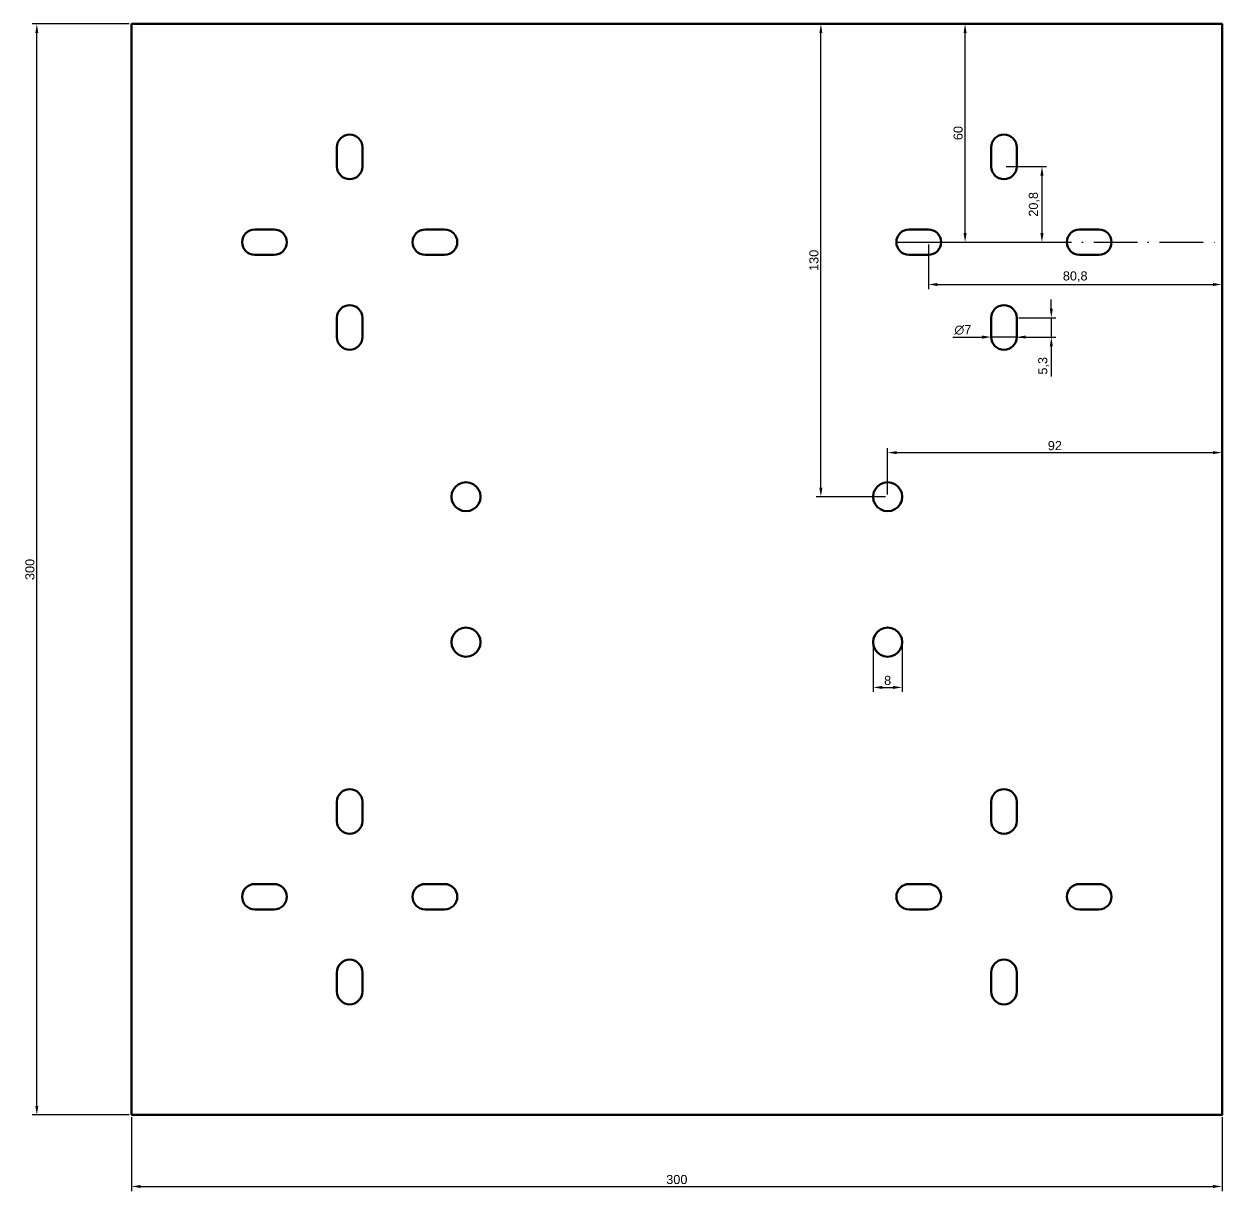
# Model space of a CAD drawing. Header units: millimetres. Extents: x 25 to 2355, y -27 to 1078.
# Drawn here: x 1332.4 to 1662, y 500.3 to 821.2 of the extents above; entities that cross this region are included whole.
import ezdxf

# ---------------------------------------------------------------- set-up
doc = ezdxf.new("R2010")
doc.units = ezdxf.units.MM
doc.linetypes.add('ACAD_ISO10W100', pattern=[18, 12, -3, 0, -3])
doc.layers.get('0').update_dxf_attribs({"lineweight": 50})
doc.layers.add('标注', color=2, linetype='Continuous')
doc.layers.add('辅助线', color=3, linetype='ACAD_ISO10W100')
doc.styles.get("Standard").update_dxf_attribs({"font": 'arial.ttf'})
doc.dimstyles.new('ISO-25', dxfattribs={"dimtxt": 2.5, "dimasz": 2.5, "dimexe": 1.25, "dimexo": 0.625, "dimtad": 1, "dimtxsty": 'Standard', "dimcen": 2.5, "dimadec": 0, "dimazin": 0, "dimtfac": 1, "dimtmove": 0, "dimatfit": 3, "dimfxl": 1, "dimarcsym": 0})

# ---------------------------------------------------------------- blocks, each defined once
blk = doc.blocks.new('*D104')
at = {"layer": 'Defpoints', "color": 0, "transparency": 16777216}
for p in [(1566.04, 651.23), (1574.04, 651.23), (1574.04, 638.79)]:
    blk.add_point(p, dxfattribs=at)
at = {"layer": '标注', "color": 0, "lineweight": -2, "transparency": 16777216}
for p, q in [((1566.04, 650.61), (1566.04, 637.54)), ((1574.04, 650.61), (1574.04, 637.54)), ((1568.54, 638.79), (1571.54, 638.79))]:
    blk.add_line(p, q, dxfattribs=at)
at = {"layer": '标注', "color": 0, "transparency": 16777216}
for points in [[(1568.54, 639.21), (1568.54, 638.38), (1566.04, 638.79)], [(1571.54, 639.21), (1571.54, 638.38), (1574.04, 638.79)]]:
    blk.add_solid(points, dxfattribs=at)
at = {"layer": '标注', "color": 0, "transparency": 16777216, "insert": (1570.04, 640.7), "char_height": 2.5, "attachment_point": 5}
blk.add_mtext('8', dxfattribs=at)
blk = doc.blocks.new('*D105')
at = {"layer": 'Defpoints', "color": 0, "transparency": 16777216}
for p in [(1605.54, 740.43), (1605.54, 735.13), (1615.07, 735.13)]:
    blk.add_point(p, dxfattribs=at)
at = {"layer": '标注', "color": 0, "lineweight": -2, "transparency": 16777216}
for p, q in [((1615.07, 742.93), (1615.07, 745.43)), ((1606.16, 740.43), (1616.32, 740.43)), ((1615.07, 740.43), (1615.07, 735.13)), ((1606.16, 735.13), (1616.32, 735.13)), ((1615.07, 732.63), (1615.07, 724.33))]:
    blk.add_line(p, q, dxfattribs=at)
at = {"layer": '标注', "color": 0, "transparency": 16777216}
for points in [[(1614.65, 742.93), (1615.48, 742.93), (1615.07, 740.43)], [(1614.65, 732.63), (1615.48, 732.63), (1615.07, 735.13)]]:
    blk.add_solid(points, dxfattribs=at)
at = {"layer": '标注', "color": 0, "transparency": 16777216, "insert": (1612.94, 727.23), "char_height": 2.5, "attachment_point": 5, "rotation": 90}
blk.add_mtext('5,3', dxfattribs=at)
blk = doc.blocks.new('*D106')
at = {"layer": 'Defpoints', "color": 0, "transparency": 16777216}
for p in [(1598.54, 735.13), (1605.54, 735.13)]:
    blk.add_point(p, dxfattribs=at)
at = {"layer": '标注', "color": 0, "lineweight": -2, "transparency": 16777216}
for p, q in [((1587.93, 735.12), (1596.04, 735.13)), ((1605.54, 735.13), (1598.54, 735.13)), ((1608.04, 735.14), (1610.54, 735.14))]:
    blk.add_line(p, q, dxfattribs=at)
at = {"layer": '标注', "color": 0, "transparency": 16777216}
for points in [[(1596.03, 735.55), (1596.04, 734.71), (1598.54, 735.13)], [(1608.03, 735.55), (1608.04, 734.72), (1605.54, 735.13)]]:
    blk.add_solid(points, dxfattribs=at)
at = {"layer": '标注', "color": 0, "transparency": 16777216, "insert": (1590.73, 737.1), "char_height": 2.5, "attachment_point": 5, "rotation": 0.0328}
blk.add_mtext('∅7', dxfattribs=at)
blk = doc.blocks.new('*D107')
at = {"layer": 'Defpoints', "color": 0, "transparency": 16777216}
for p in [(1581.24, 821.23), (1591.34, 821.23), (1581.24, 761.23)]:
    blk.add_point(p, dxfattribs=at)
at = {"layer": '标注', "color": 0, "lineweight": -2, "transparency": 16777216}
for p, q in [((1581.86, 821.23), (1592.59, 821.23)), ((1591.34, 763.73), (1591.34, 818.73)), ((1581.86, 761.23), (1592.59, 761.23))]:
    blk.add_line(p, q, dxfattribs=at)
at = {"layer": '标注', "color": 0, "transparency": 16777216}
for points in [[(1590.93, 818.73), (1591.76, 818.73), (1591.34, 821.23)], [(1590.93, 763.73), (1591.76, 763.73), (1591.34, 761.23)]]:
    blk.add_solid(points, dxfattribs=at)
at = {"layer": '标注', "color": 0, "transparency": 16777216, "insert": (1589.44, 791.23), "char_height": 2.5, "attachment_point": 5, "rotation": 90}
blk.add_mtext('60', dxfattribs=at)
blk = doc.blocks.new('*D108')
at = {"layer": 'Defpoints', "color": 0, "transparency": 16777216}
for p in [(1581.24, 761.23), (1662.04, 761.23), (1662.04, 749.59)]:
    blk.add_point(p, dxfattribs=at)
at = {"layer": '标注', "color": 0, "lineweight": -2, "transparency": 16777216}
for p, q in [((1581.24, 760.61), (1581.24, 748.34)), ((1662.04, 760.61), (1662.04, 748.34)), ((1583.74, 749.59), (1659.54, 749.59))]:
    blk.add_line(p, q, dxfattribs=at)
at = {"layer": '标注', "color": 0, "transparency": 16777216}
for points in [[(1583.74, 750.01), (1583.74, 749.17), (1581.24, 749.59)], [(1659.54, 750.01), (1659.54, 749.17), (1662.04, 749.59)]]:
    blk.add_solid(points, dxfattribs=at)
at = {"layer": '标注', "color": 0, "transparency": 16777216, "insert": (1621.64, 751.72), "char_height": 2.5, "attachment_point": 5}
blk.add_mtext('80,8', dxfattribs=at)
blk = doc.blocks.new('*D109')
at = {"layer": 'Defpoints', "color": 0, "transparency": 16777216}
for p in [(1662.04, 703.37), (1570.04, 691.23), (1662.04, 691.23)]:
    blk.add_point(p, dxfattribs=at)
at = {"layer": '标注', "color": 0, "lineweight": -2, "transparency": 16777216}
for p, q in [((1570.04, 691.86), (1570.04, 704.62)), ((1572.54, 703.37), (1659.54, 703.37)), ((1662.04, 691.86), (1662.04, 704.62))]:
    blk.add_line(p, q, dxfattribs=at)
at = {"layer": '标注', "color": 0, "transparency": 16777216}
for points in [[(1572.54, 703.78), (1572.54, 702.95), (1570.04, 703.37)], [(1659.54, 703.78), (1659.54, 702.95), (1662.04, 703.37)]]:
    blk.add_solid(points, dxfattribs=at)
at = {"layer": '标注', "color": 0, "transparency": 16777216, "insert": (1616.04, 705.27), "char_height": 2.5, "attachment_point": 5}
blk.add_mtext('92', dxfattribs=at)
blk = doc.blocks.new('*D110')
at = {"layer": 'Defpoints', "color": 0, "transparency": 16777216}
for p in [(1551.67, 821.23), (1570.04, 821.23), (1570.04, 691.23)]:
    blk.add_point(p, dxfattribs=at)
at = {"layer": '标注', "color": 0, "lineweight": -2, "transparency": 16777216}
for p, q in [((1569.41, 821.23), (1550.42, 821.23)), ((1551.67, 693.73), (1551.67, 818.73)), ((1569.41, 691.23), (1550.42, 691.23))]:
    blk.add_line(p, q, dxfattribs=at)
at = {"layer": '标注', "color": 0, "transparency": 16777216}
for points in [[(1551.25, 818.73), (1552.09, 818.73), (1551.67, 821.23)], [(1551.25, 693.73), (1552.09, 693.73), (1551.67, 691.23)]]:
    blk.add_solid(points, dxfattribs=at)
at = {"layer": '标注', "color": 0, "transparency": 16777216, "insert": (1549.77, 756.23), "char_height": 2.5, "attachment_point": 5, "rotation": 90}
blk.add_mtext('130', dxfattribs=at)
blk = doc.blocks.new('*D111')
at = {"layer": 'Defpoints', "color": 0, "transparency": 16777216}
for p in [(1362.04, 521.23), (1662.04, 521.23), (1662.04, 501.56)]:
    blk.add_point(p, dxfattribs=at)
at = {"layer": '标注', "color": 0, "lineweight": -2, "transparency": 16777216}
for p, q in [((1362.04, 520.61), (1362.04, 500.31)), ((1662.04, 520.61), (1662.04, 500.31)), ((1364.54, 501.56), (1659.54, 501.56))]:
    blk.add_line(p, q, dxfattribs=at)
at = {"layer": '标注', "color": 0, "transparency": 16777216}
for points in [[(1364.54, 501.98), (1364.54, 501.14), (1362.04, 501.56)], [(1659.54, 501.98), (1659.54, 501.14), (1662.04, 501.56)]]:
    blk.add_solid(points, dxfattribs=at)
at = {"layer": '标注', "color": 0, "transparency": 16777216, "insert": (1512.04, 503.46), "char_height": 2.5, "attachment_point": 5}
blk.add_mtext('300', dxfattribs=at)
blk = doc.blocks.new('*D112')
at = {"layer": 'Defpoints', "color": 0, "transparency": 16777216}
for p in [(1335.97, 821.23), (1362.04, 821.23), (1362.04, 521.23)]:
    blk.add_point(p, dxfattribs=at)
at = {"layer": '标注', "color": 0, "lineweight": -2, "transparency": 16777216}
for p, q in [((1361.41, 821.23), (1334.72, 821.23)), ((1335.97, 523.73), (1335.97, 818.73)), ((1361.41, 521.23), (1334.72, 521.23))]:
    blk.add_line(p, q, dxfattribs=at)
at = {"layer": '标注', "color": 0, "transparency": 16777216}
for points in [[(1335.55, 818.73), (1336.39, 818.73), (1335.97, 821.23)], [(1335.55, 523.73), (1336.39, 523.73), (1335.97, 521.23)]]:
    blk.add_solid(points, dxfattribs=at)
at = {"layer": '标注', "color": 0, "transparency": 16777216, "insert": (1334.07, 671.23), "char_height": 2.5, "attachment_point": 5, "rotation": 90}
blk.add_mtext('300', dxfattribs=at)
blk = doc.blocks.new('*D114')
at = {"layer": 'Defpoints', "color": 0, "transparency": 16777216}
for p in [(1602.04, 782.03), (1602.04, 761.23), (1612.49, 761.23)]:
    blk.add_point(p, dxfattribs=at)
at = {"layer": '标注', "color": 0, "lineweight": -2, "transparency": 16777216}
for p, q in [((1602.66, 782.03), (1613.74, 782.03)), ((1612.49, 779.53), (1612.49, 763.73)), ((1602.66, 761.23), (1613.74, 761.23))]:
    blk.add_line(p, q, dxfattribs=at)
at = {"layer": '标注', "color": 0, "transparency": 16777216}
for points in [[(1612.07, 779.53), (1612.91, 779.53), (1612.49, 782.03)], [(1612.07, 763.73), (1612.91, 763.73), (1612.49, 761.23)]]:
    blk.add_solid(points, dxfattribs=at)
at = {"layer": '标注', "color": 0, "transparency": 16777216, "insert": (1610.36, 771.63), "char_height": 2.5, "attachment_point": 5, "rotation": 90}
blk.add_mtext('20,8', dxfattribs=at)

msp = doc.modelspace()

# ---------------------------------------------------------------- linework, layer by layer
for p, q in [((1418.535, 782.032), (1418.535, 787.332)), ((1425.535, 782.032), (1425.535, 787.332)), ((1598.535, 782.032), (1598.535, 787.332)), ((1605.535, 782.032), (1605.535, 787.332)), ((1401.235, 764.732), (1395.935, 764.732)), ((1442.835, 764.732), (1448.135, 764.732)), ((1581.235, 764.732), (1575.935, 764.732)), ((1622.835, 764.732), (1628.135, 764.732)), ((1401.235, 757.732), (1395.935, 757.732)), ((1442.835, 757.732), (1448.135, 757.732)), ((1581.235, 757.732), (1575.935, 757.732)), ((1622.835, 757.732), (1628.135, 757.732)), ((1418.535, 740.432), (1418.535, 735.132)), ((1425.535, 740.432), (1425.535, 735.132)), ((1598.535, 740.432), (1598.535, 735.132)), ((1605.535, 740.432), (1605.535, 735.132)), ((1450.035, 691.232), (1450.171, 692.268)), ((1450.171, 692.268), (1450.571, 693.232)), ((1450.571, 693.232), (1451.207, 694.061)), ((1451.207, 694.061), (1452.035, 694.697)), ((1452.035, 694.697), (1453, 695.096)), ((1453, 695.096), (1454.035, 695.232)), ((1454.035, 695.232), (1455.07, 695.096)), ((1455.07, 695.096), (1456.035, 694.697)), ((1456.035, 694.697), (1456.864, 694.061)), ((1456.864, 694.061), (1457.499, 693.232)), ((1457.499, 693.232), (1457.899, 692.268)), ((1457.899, 692.268), (1458.035, 691.232)), ((1566.035, 691.232), (1566.171, 692.268)), ((1566.171, 692.268), (1566.571, 693.232)), ((1566.571, 693.232), (1567.207, 694.061)), ((1567.207, 694.061), (1568.035, 694.697)), ((1568.035, 694.697), (1569, 695.096)), ((1569, 695.096), (1570.035, 695.232)), ((1570.035, 695.232), (1571.07, 695.096)), ((1571.07, 695.096), (1572.035, 694.697)), ((1572.035, 694.697), (1572.864, 694.061)), ((1572.864, 694.061), (1573.499, 693.232)), ((1573.499, 693.232), (1573.899, 692.268)), ((1573.899, 692.268), (1574.035, 691.232)), ((1450.171, 690.197), (1450.035, 691.232)), ((1450.571, 689.232), (1450.171, 690.197)), ((1451.207, 688.404), (1450.571, 689.232)), ((1457.499, 689.232), (1456.864, 688.404)), ((1457.899, 690.197), (1457.499, 689.232)), ((1458.035, 691.232), (1457.899, 690.197)), ((1566.171, 690.197), (1566.035, 691.232)), ((1566.571, 689.232), (1566.171, 690.197)), ((1567.207, 688.404), (1566.571, 689.232)), ((1573.499, 689.232), (1572.864, 688.404)), ((1573.899, 690.197), (1573.499, 689.232)), ((1574.035, 691.232), (1573.899, 690.197)), ((1452.035, 687.768), (1451.207, 688.404)), ((1453, 687.369), (1452.035, 687.768)), ((1454.035, 687.232), (1453, 687.369)), ((1455.07, 687.369), (1454.035, 687.232)), ((1456.035, 687.768), (1455.07, 687.369)), ((1456.864, 688.404), (1456.035, 687.768)), ((1568.035, 687.768), (1567.207, 688.404)), ((1569, 687.369), (1568.035, 687.768)), ((1570.035, 687.232), (1569, 687.369)), ((1571.07, 687.369), (1570.035, 687.232)), ((1572.035, 687.768), (1571.07, 687.369)), ((1572.864, 688.404), (1572.035, 687.768)), ((1450.171, 652.268), (1450.571, 653.232)), ((1450.571, 653.232), (1451.207, 654.061)), ((1451.207, 654.061), (1452.035, 654.697)), ((1452.035, 654.697), (1453, 655.096)), ((1453, 655.096), (1454.035, 655.232)), ((1454.035, 655.232), (1455.07, 655.096)), ((1455.07, 655.096), (1456.035, 654.697)), ((1456.035, 654.697), (1456.864, 654.061)), ((1456.864, 654.061), (1457.499, 653.232)), ((1457.499, 653.232), (1457.899, 652.268)), ((1566.171, 652.268), (1566.571, 653.232)), ((1566.571, 653.232), (1567.207, 654.061)), ((1567.207, 654.061), (1568.035, 654.697)), ((1568.035, 654.697), (1569, 655.096)), ((1569, 655.096), (1570.035, 655.232)), ((1570.035, 655.232), (1571.07, 655.096)), ((1571.07, 655.096), (1572.035, 654.697)), ((1572.035, 654.697), (1572.864, 654.061)), ((1572.864, 654.061), (1573.499, 653.232)), ((1573.499, 653.232), (1573.899, 652.268)), ((1450.035, 651.232), (1450.171, 652.268)), ((1450.171, 650.197), (1450.035, 651.232)), ((1450.571, 649.232), (1450.171, 650.197)), ((1457.899, 650.197), (1457.499, 649.232)), ((1457.899, 652.268), (1458.035, 651.232)), ((1458.035, 651.232), (1457.899, 650.197)), ((1566.035, 651.232), (1566.171, 652.268)), ((1566.171, 650.197), (1566.035, 651.232)), ((1566.571, 649.232), (1566.171, 650.197)), ((1573.899, 650.197), (1573.499, 649.232)), ((1573.899, 652.268), (1574.035, 651.232)), ((1574.035, 651.232), (1573.899, 650.197)), ((1451.207, 648.404), (1450.571, 649.232)), ((1452.035, 647.768), (1451.207, 648.404)), ((1453, 647.369), (1452.035, 647.768)), ((1454.035, 647.232), (1453, 647.369)), ((1455.07, 647.369), (1454.035, 647.232)), ((1456.035, 647.768), (1455.07, 647.369)), ((1456.864, 648.404), (1456.035, 647.768)), ((1457.499, 649.232), (1456.864, 648.404)), ((1567.207, 648.404), (1566.571, 649.232)), ((1568.035, 647.768), (1567.207, 648.404)), ((1569, 647.369), (1568.035, 647.768)), ((1570.035, 647.232), (1569, 647.369)), ((1571.07, 647.369), (1570.035, 647.232)), ((1572.035, 647.768), (1571.07, 647.369)), ((1572.864, 648.404), (1572.035, 647.768)), ((1573.499, 649.232), (1572.864, 648.404)), ((1418.535, 602.032), (1418.535, 607.332)), ((1425.535, 602.032), (1425.535, 607.332)), ((1598.535, 602.032), (1598.535, 607.332)), ((1605.535, 602.032), (1605.535, 607.332)), ((1401.235, 584.732), (1395.935, 584.732)), ((1442.835, 584.732), (1448.135, 584.732)), ((1581.235, 584.732), (1575.935, 584.732)), ((1622.835, 584.732), (1628.135, 584.732)), ((1401.235, 577.732), (1395.935, 577.732)), ((1442.835, 577.732), (1448.135, 577.732)), ((1581.235, 577.732), (1575.935, 577.732)), ((1622.835, 577.732), (1628.135, 577.732)), ((1418.535, 560.432), (1418.535, 555.132)), ((1425.535, 560.432), (1425.535, 555.132)), ((1598.535, 560.432), (1598.535, 555.132)), ((1605.535, 560.432), (1605.535, 555.132))]:
    msp.add_line(p, q)
msp.add_lwpolyline([(1362.035, 521.232), (1662.035, 521.232), (1662.035, 821.232), (1362.035, 821.232)], close=True)
for centre, start, end in [((1422.035, 787.332), 0, 180), ((1602.035, 787.332), 0, 180), ((1422.035, 782.032), 180, 0), ((1602.035, 782.032), 180, 0), ((1395.935, 761.232), 90, 270), ((1401.235, 761.232), 270, 90), ((1442.835, 761.232), 90, 270), ((1448.135, 761.232), 270, 90), ((1575.935, 761.232), 90, 270), ((1581.235, 761.232), 270, 90), ((1622.835, 761.232), 90, 270), ((1628.135, 761.232), 270, 90), ((1422.035, 740.432), 0, 180), ((1602.035, 740.432), 0, 180), ((1422.035, 735.132), 180, 0), ((1602.035, 735.132), 180, 0), ((1422.035, 607.332), 0, 180), ((1602.035, 607.332), 0, 180), ((1422.035, 602.032), 180, 0), ((1602.035, 602.032), 180, 0), ((1395.935, 581.232), 90, 270), ((1401.235, 581.232), 270, 90), ((1442.835, 581.232), 90, 270), ((1448.135, 581.232), 270, 90), ((1575.935, 581.232), 90, 270), ((1581.235, 581.232), 270, 90), ((1622.835, 581.232), 90, 270), ((1628.135, 581.232), 270, 90), ((1422.035, 560.432), 0, 180), ((1602.035, 560.432), 0, 180), ((1422.035, 555.132), 180, 0), ((1602.035, 555.132), 180, 0)]:
    msp.add_arc(centre, 3.5, start, end)
at = {"layer": '辅助线'}
msp.add_line((1572.435, 761.232), (1662.035, 761.232), dxfattribs=at)

# ---------------------------------------------------------------- dimensions: what is measured, and where the dimension line sits
at = {"layer": '标注'}
for base, p1, p2, picture, middle in [((1335.971, 821.232), (1362.035, 521.232), (1362.035, 821.232), '*D112', (1334.069, 671.232)), ((1551.669, 821.232), (1570.035, 691.232), (1570.035, 821.232), '*D110', (1549.767, 756.232)), ((1591.345, 821.232), (1581.235, 761.232), (1581.235, 821.232), '*D107', (1589.444, 791.232)), ((1615.067, 735.132), (1605.535, 740.432), (1605.535, 735.132), '*D105', (1612.94, 727.232))]:
    dim = msp.add_linear_dim(base=base, p1=p1, p2=p2, angle=90, dimstyle='ISO-25', dxfattribs=at)
    dim.commit()
    dim.dimension.update_dxf_attribs({"geometry": picture, "text_midpoint": middle})
dim = msp.add_aligned_dim(p1=(1602.035, 782.032), p2=(1602.035, 761.232), distance=10.456, dimstyle='ISO-25', dxfattribs=at)
dim.commit()
dim.dimension.update_dxf_attribs({"geometry": '*D114', "text_midpoint": (1610.364, 771.632)})
for base, p1, p2, picture, middle in [((1662.035, 749.589), (1581.235, 761.232), (1662.035, 761.232), '*D108', (1621.635, 751.716)), ((1662.035, 703.368), (1570.035, 691.232), (1662.035, 691.232), '*D109', (1616.035, 705.27)), ((1574.035, 638.795), (1566.035, 651.232), (1574.035, 651.232), '*D104', (1570.035, 640.696)), ((1662.035, 501.56), (1362.035, 521.232), (1662.035, 521.232), '*D111', (1512.035, 503.462))]:
    dim = msp.add_linear_dim(base=base, p1=p1, p2=p2, dimstyle='ISO-25', dxfattribs=at)
    dim.commit()
    dim.dimension.update_dxf_attribs({"geometry": picture, "text_midpoint": middle})
dim = msp.add_diameter_dim_2p(p1=(1605.535, 735.134), p2=(1598.535, 735.13), dimstyle='ISO-25', dxfattribs=at)
dim.commit()
dim.dimension.update_dxf_attribs({"geometry": '*D106', "text_midpoint": (1590.73, 737.097)})

doc.saveas('drawing.dxf')
